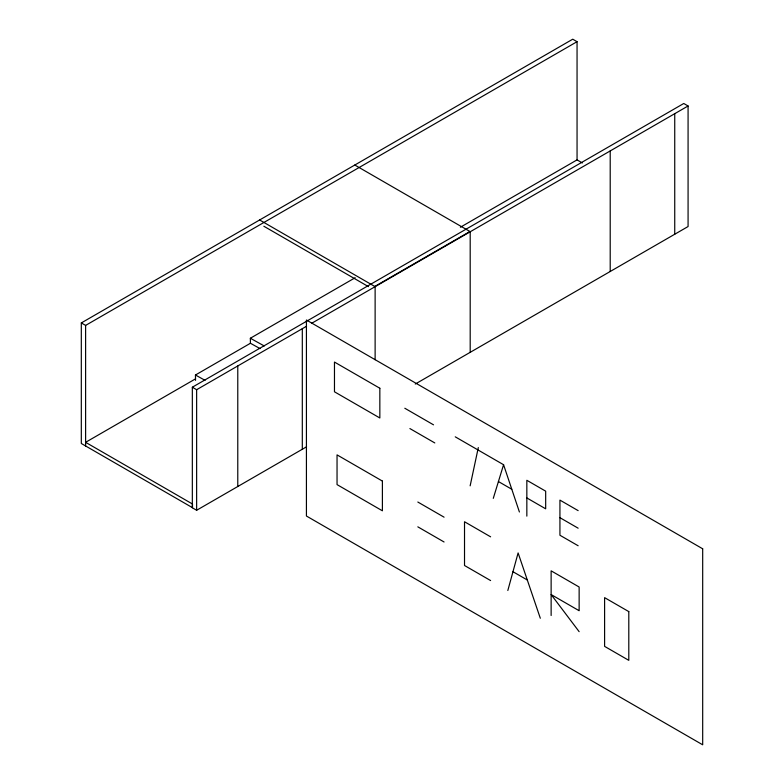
<?xml version="1.0" encoding="UTF-8"?>
<svg xmlns="http://www.w3.org/2000/svg" width="784" height="784" viewBox="0 0 784 784"><rect width="100%" height="100%" fill="white"/><g stroke="black" fill="none" stroke-linecap="round" stroke-linejoin="round"><path stroke-width="1.18" d="M470.145 485.835L478.309 447.576M507.826 590.499L518.106 552.945L540.313 618.243M493.283 498.35L503.573 464.726L455.249 436.825M195.569 378.829L85.613 442.313L192.501 504.024L192.501 507.689L81.311 443.489L81.311 322.93L572.741 39.2L577.053 41.689L577.053 159.887L460.384 227.242M81.311 322.93L85.613 325.409L577.053 41.689M260.053 348.606L250.429 343.265L250.351 338.247L355.181 277.732M195.539 380.358L195.451 375.007L250.429 343.265M306.534 446.821L196.637 510.266L192.335 507.787L192.335 387.218L683.766 103.488L688.078 105.977L688.078 226.537L415.265 384.042M374.762 286.454L469.93 231.505M192.335 387.218L196.637 389.707L306.534 326.252M311.807 323.214L688.078 105.977M250.351 338.247L264.247 345.969M195.451 375.007L205.075 380.348M577.053 159.887L582.345 162.945M354.799 165.032L470.292 231.711M259.631 219.981L375.124 286.66L375.124 359.729M263.855 226.243L368.431 286.621M404.809 408.248L433.523 424.83M578.141 510.629L559.933 500.114L559.933 535.247L578.141 545.752M409.895 428.564L434.806 442.94M498.428 481.543L511.785 489.255M526.838 497.938L545.674 508.816L545.674 491.166L526.838 480.288L526.838 516.137M559.933 517.685L578.141 528.191M490.617 536.824L464.52 521.752L464.52 565.499L490.617 580.562M417.823 502.025L444.067 517.175M512.971 571.722L527.309 580.003M579.141 610.726L551.132 594.556L579.141 631.669M417.823 526.838L444.067 541.989M503.573 464.726L519.41 511.991M674.74 113.67L674.74 234.24M610.207 150.93L610.207 271.499M579.141 609.923L579.141 587.01L551.132 570.84L551.132 615.499M470.194 231.77L470.194 352.33M302.31 328.692L302.31 449.261M237.777 365.952L237.777 486.511M196.637 389.707L196.637 510.266M85.613 325.409L85.613 445.978M702.689 548.8L306.426 320.019L306.426 516.019L702.689 744.8L702.689 548.8M379.838 388.247L334.474 362.061L334.474 391.794L379.838 417.98L379.838 388.247M628.797 611.608L604.601 597.643L604.601 646.369L628.797 660.344L628.797 611.608M382.396 481.072L337.042 454.877L337.042 484.61L382.396 510.805L382.396 481.072"/></g></svg>
